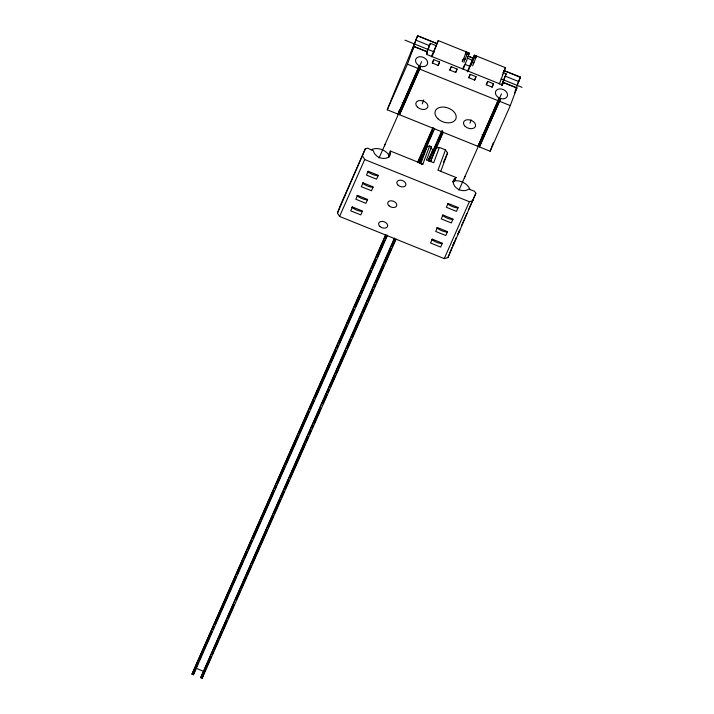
<?xml version="1.0" encoding="UTF-8"?>
<svg xmlns="http://www.w3.org/2000/svg" width="714" height="714" viewBox="0 0 714 714"><rect width="100%" height="100%" fill="white"/><g stroke="black" fill="none" stroke-linecap="round" stroke-linejoin="round"><path stroke-width="1.07" d="M463.19 69.49L469.437 53.157L438.226 40.573L431.997 56.915M514.419 93.025L514.598 92.49M452.971 182.088A8.961 6.64 23.8 0 1 454.372 180.928L455.862 177.554A8.961 6.64 23.8 0 0 456.05 187.666A8.961 6.64 23.8 0 0 468.598 189.112L474.551 191.227L475.854 193.262L447.964 257.602L444.233 258.611L339.569 216.449L337.472 213.084L340.23 205.65L365.363 148.753L367.648 148.164L373.413 150.761A8.961 6.64 23.8 0 0 383.632 158.49A8.961 6.64 23.8 0 0 390.308 151.145L388.818 154.519A8.961 6.64 23.8 0 1 389.032 157.25M337.472 213.084L365.363 148.753M502.04 85.484L503.316 82.44L516.874 87.893L510.296 105.601L490.134 151.243L479.406 146.923L500.809 98.559A6.292 4.659 23.8 0 0 507.413 95.89A6.292 4.659 23.8 0 0 503.191 89.527A6.292 4.659 23.8 0 0 495.846 91.089L495.605 91.642A6.292 4.659 23.8 0 0 498.55 97.577L499.131 97.925L498.104 100.692L477.943 146.334L399.519 114.74L420.921 66.375A6.292 4.659 23.8 0 0 427.534 63.707A6.292 4.659 23.8 0 0 423.313 57.343A6.292 4.659 23.8 0 0 415.967 58.905L415.726 59.467A6.292 4.659 23.8 0 0 418.672 65.402L419.252 65.742L418.226 68.508L398.064 114.16L387.274 109.813C396.966 84.939 407.792 60.529 417.601 35.7L436.977 43.509M503.316 82.44L502.397 84.921L426.597 54.389L427.516 51.899L414.022 46.464L411.344 52.39L417.601 35.7M387.274 109.813L407.435 64.162L414.022 46.464M398.064 114.16L419.252 65.742M387.381 235.593L193.423 674.775L191.959 674.186L385.667 234.558M193.423 674.775L198.563 662.101M420.716 66.313L399.519 114.74M428.534 47.999L430.372 43.331L436.513 45.803M396.127 239.11L202.169 678.3L200.705 677.711L394.414 238.083M202.169 678.3L204.258 672.677M433.737 59.655L432.461 63.073L438.298 65.429L439.565 62.002L433.737 59.655L432.247 63.109M422.269 103.887L423.75 99.898M451.23 66.705L449.954 70.124L455.782 72.471L457.058 69.053L451.23 66.705L449.74 70.15M420.796 163.613L427.159 146.504L429.614 146.013L431.515 146.781L426.544 159.945M421.233 164.461L422.875 164.131L429.614 146.013M462.431 61.77L466.224 52.158L467.679 52.747L463.895 62.359M428.605 159.722L429.828 156.643M428.721 159.757L430.676 154.715M428.721 160.855L432.746 150.029L431.042 147.834L431.515 146.781M430.685 161.453L434.862 150.235M440.779 171.28L447.571 153.001L445.509 149.904L439.387 147.432L433.693 162.738L426.633 159.9M471.178 65.295L474.971 55.683L476.425 56.263L472.641 65.884M470.178 74.336L468.902 77.755L474.739 80.111L476.006 76.684L470.178 74.336L468.696 77.79M445.509 149.904L437.959 170.209L456.05 177.491M469.964 123.12L471.124 119.997M487.671 81.387L486.395 84.805L492.232 87.153L493.499 83.734L487.671 81.387L486.18 84.832M477.943 146.334L499.131 97.925M502.138 83.788L506.172 73.863L503.093 72.632M500.603 98.496L479.406 146.923M447.964 257.602L451.989 247.303M454.158 242.555L453.078 245.455L456.219 237.726M459.272 230.979L458.192 233.871L459.896 230.015M466.876 213.602L461.762 225.178M490.134 151.243L493.401 142.452M471.99 202.017L468.58 209.737M515.785 89.286L520.461 77.139L503.941 70.481M501.549 85.618L502.62 82.824M515.106 91.08L515.428 90.223M467.277 71.873L474.373 55.148L505.557 67.723L499.309 84.056M431.39 56.683L438.253 40.627M426.428 53.291L427.659 50.167M463.083 67.973L463.341 67.303M463.609 66.625L463.886 65.929M426.892 51.836L428.061 48.918M426.615 54.077L427.516 51.899M502.692 82.378L506.172 73.863M515.258 91.722L516.874 87.893M428.097 49.079L430.372 43.331M502.254 74.979L502.522 74.327M468.116 71.48L474.373 55.148M439.565 62.002L438.084 65.456M457.058 69.053L455.577 72.498M476.006 76.684L474.524 80.138M493.499 83.734L492.017 87.179M503.049 73.087L503.299 72.498M467.411 57.37L467.643 56.834M503.772 71.4L503.995 70.891M339.569 216.449L364.702 159.543L362.596 156.179M384.444 145.817L421.599 61.69M417.619 162.212L432.916 127.565M462.172 61.324L463.074 59.289M465.323 54.193L466.224 52.158M191.959 674.186L385.926 235.004M417.877 162.658L433.184 128.011M199.465 660.066L203.508 650.891M204.409 648.856L205.757 645.795M206.658 643.76L212.058 631.533M212.959 629.498L214.316 626.437M215.209 624.402L222.866 607.078M223.759 605.035L227.811 595.869M228.712 593.834L236.361 576.51M237.262 574.467L243.563 560.204M244.465 558.161L247.16 552.047M248.061 550.012L249.864 545.933M250.766 543.898L252.113 540.846M253.015 538.802L260.664 521.479M261.565 519.444L267.866 505.173M268.767 503.138L274.167 490.911M275.068 488.876L276.416 485.815M277.318 483.78L284.966 466.456M285.868 464.421L289.92 455.246M290.821 453.212L298.47 435.888M299.371 433.844L300.719 430.792M301.62 428.748L309.269 411.434M310.171 409.39L314.222 400.224M315.115 398.18L322.773 380.857M323.674 378.822L329.966 364.559M330.868 362.516L336.267 350.288M337.169 348.253L338.525 345.192M339.418 343.157L347.075 325.834M347.968 323.799L354.269 309.528M355.17 307.493L360.57 295.266M361.471 293.222L362.819 290.17M363.721 288.135L371.369 270.811M372.271 268.767L376.323 259.601M377.224 257.558L384.873 240.234M385.774 238.199L387.122 235.147M419.529 161.775L422.679 154.643M423.581 152.609L424.928 149.547M425.83 147.512L433.478 130.189M466.777 54.782L467.679 52.747M419.341 163.238L434.639 128.591M419.591 163.622L427.159 146.504M431.479 148.012L430.685 148.655M428.971 158.57L429.337 157.749M431.89 151.957L428.605 160.65L441.663 131.081M432.381 150.85L432.746 150.029M473.168 59.753L474.971 55.683M200.705 677.711L394.672 238.53M428.873 161.078L442.377 130.51M204.606 671.74L211.353 656.452M212.254 654.417L213.611 651.355M214.503 649.321L218.555 640.155M219.457 638.111L222.161 631.997M223.054 629.962L227.106 620.787M228.007 618.752L234.308 604.49M236.557 599.394L240.609 590.219M241.511 588.184L242.858 585.123M243.76 583.088L246.464 576.974M247.356 574.931L251.408 565.765M252.31 563.73L259.958 546.406M260.86 544.363L264.912 535.197M265.813 533.153L267.161 530.1M268.062 528.065L273.462 515.829M274.363 513.794L275.711 510.742M276.613 508.698L280.664 499.532M281.566 497.488L284.261 491.375M285.163 489.34L289.215 480.165M290.116 478.13L297.765 460.807M298.666 458.772L304.967 444.501M305.86 442.466L308.564 436.352M309.465 434.317L311.268 430.239M312.161 428.204L313.517 425.142M314.419 423.107L320.711 408.836M322.969 403.74L327.012 394.574M327.913 392.539L329.27 389.478M330.163 387.443L335.562 375.216M336.464 373.172L337.82 370.12M338.713 368.076L346.37 350.752M347.263 348.718L351.315 339.552M352.216 337.508L359.865 320.184M360.766 318.149L362.114 315.088M363.015 313.053L367.067 303.878M367.969 301.843L370.673 295.73M371.566 293.695L373.368 289.616M374.27 287.581L375.618 284.52M376.519 282.485L384.168 265.162M385.069 263.127L391.37 248.856M392.272 246.821L394.967 240.707M433.675 153.073L437.727 143.898M438.628 141.863L442.671 132.688M475.524 58.307L476.425 56.263M430.337 161.667L443.385 132.117M443.564 162.078L447.571 153.001M454.488 180.874L455.978 177.491M464.323 178L501.478 93.864M517.561 83.699L520.461 77.139M444.233 258.611L469.366 201.705L473.096 200.696M452.828 245.402L454.095 242.546M457.924 233.871L459.2 230.97M472.418 201.045L475.854 193.262M379.018 158.062L385.167 144.166M458.906 190.245L465.055 176.349M504.396 69.981L504.905 68.874M514.955 92.392L514.499 93.373M468.786 54.309L469.437 53.157M505.173 68.33L505.557 67.723M435.62 148.191L439.387 147.432M468.393 56.165L473.444 58.191M417.619 35.887L436.986 43.697M468.411 56.352L473.453 58.387M503.959 70.668L520.47 77.326M467.242 58.182L472.365 60.253M463.779 58.718L465.242 59.307M472.525 62.243L473.989 62.823M416.012 40.198L429.516 45.634M505.316 76.175L518.873 81.637M405.025 40.154L434.246 51.961M464.903 64.296L470.24 66.464M501.049 78.879L522.041 87.34M413.995 46.535L427.49 51.97M503.29 82.512L516.847 87.974M407.435 64.162L510.296 105.601M390.21 150.966L422.875 164.131M364.702 159.543L469.366 201.705M195.859 668.215L203.151 671.151M398.51 111.045L399.09 111.384M447.357 232.077A14.94 11.076 23.8 0 1 436.754 227.802M442.243 243.652A14.94 11.076 23.8 0 1 431.64 239.386M362.355 211.478A14.94 11.076 23.8 0 1 351.761 207.203M378.125 175.76A14.94 11.076 23.8 0 1 367.531 171.494M452.899 219.528A14.94 11.076 23.8 0 1 442.296 215.253M458.013 207.944A14.94 11.076 23.8 0 1 447.41 203.677M373.011 187.345A14.94 11.076 23.8 0 1 362.417 183.079M367.469 199.893A14.94 11.076 23.8 0 1 356.875 195.627M371.164 149.833A12.04 8.925 23.9 0 1 389.541 156.089M452.783 181.267A12.04 8.925 23.9 0 1 469.946 189.451M482.004 134.821A6.292 4.659 23.8 0 1 484.253 135.794M402.116 102.637A6.292 4.659 23.8 0 1 404.365 103.619M352.413 206.971L350.708 210.835L360.784 214.896L362.498 211.032L352.413 206.971M357.527 195.386L355.822 199.251L365.907 203.311L367.612 199.447L357.527 195.386M363.069 182.838L361.364 186.702L371.45 190.763L373.154 186.907L363.069 182.838M368.183 171.262L366.478 175.117L376.564 179.178L378.268 175.323L368.183 171.262M432.291 239.154L430.587 243.01L440.672 247.071L442.377 243.215L432.291 239.154M437.405 227.57L435.701 231.434L445.786 235.495L447.491 231.631L437.405 227.57M442.948 215.021L441.243 218.886L451.328 222.946L453.033 219.082L442.948 215.021M448.062 203.445L446.357 207.301L456.442 211.362L458.147 207.506L448.062 203.445M398.073 185.158A4.712 3.159 20.4 0 0 405.739 185.292A4.712 3.159 20.4 0 0 400.286 180.142A4.712 3.159 20.4 0 0 398.073 185.158M388.96 205.784A4.712 3.159 20.4 0 0 396.627 205.918A4.712 3.159 20.4 0 0 391.174 200.768A4.712 3.159 20.4 0 0 388.96 205.784M379.857 226.4A4.712 3.159 20.4 0 0 387.523 226.534A4.712 3.159 20.4 0 0 382.07 221.385A4.712 3.159 20.4 0 0 379.857 226.4M465.162 126.387A6.292 4.213 20.4 0 0 475.381 126.565A6.292 4.213 20.4 0 0 468.116 119.693A6.292 4.213 20.4 0 0 465.162 126.387M417.467 107.154A6.292 4.213 20.4 0 0 427.695 107.332A6.292 4.213 20.4 0 0 420.421 100.469A6.292 4.213 20.4 0 0 417.467 107.154M437.905 118.738A11.005 7.381 20.4 0 0 455.791 119.059A11.005 7.381 20.4 0 0 443.073 107.038A11.005 7.381 20.4 0 0 437.905 118.738"/></g></svg>
